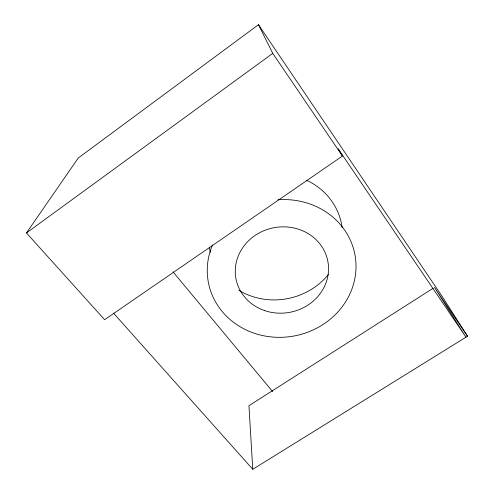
<?xml version="1.0" encoding="UTF-8"?>
<svg xmlns="http://www.w3.org/2000/svg" width="494" height="494" viewBox="0 0 494 494"><rect width="100%" height="100%" fill="white"/><g stroke="black" fill="none" stroke-linecap="round" stroke-linejoin="round"><path stroke-width="0.74" d="M467.546 336.216L434.498 287.397L465.978 337.192L338.174 148.799L342.435 156.042L104.623 319.704L26.454 232.946L78.274 157.994L258.479 24.7L442.328 296.678L467.546 336.216L252.767 469.3L113.447 313.054M26.454 232.946L272.756 53.383L258.479 24.7M433.201 288.224L248.945 405.704L252.767 469.3M172.98 271.817L272.626 391.575M272.756 53.383L342.435 156.042M328.374 274.559A67.11 62.905 -10.8 0 1 238.849 290.349M210.407 252.459A67.11 62.905 -10.8 0 1 209.382 247.315M306.669 180.285A67.11 62.905 -10.8 0 1 342.138 227.697M277.986 199.78A74.582 68.678 -10.7 0 1 355.699 272.805A74.582 68.678 -10.7 0 1 264.265 335.889A74.582 68.678 -10.7 0 1 212.506 244.962M264.457 310.528A46.763 43.046 -10.7 0 0 328.084 262.685A46.763 43.046 -10.7 0 0 253.163 236.824A46.763 43.046 -10.7 0 0 264.457 310.528"/></g></svg>
